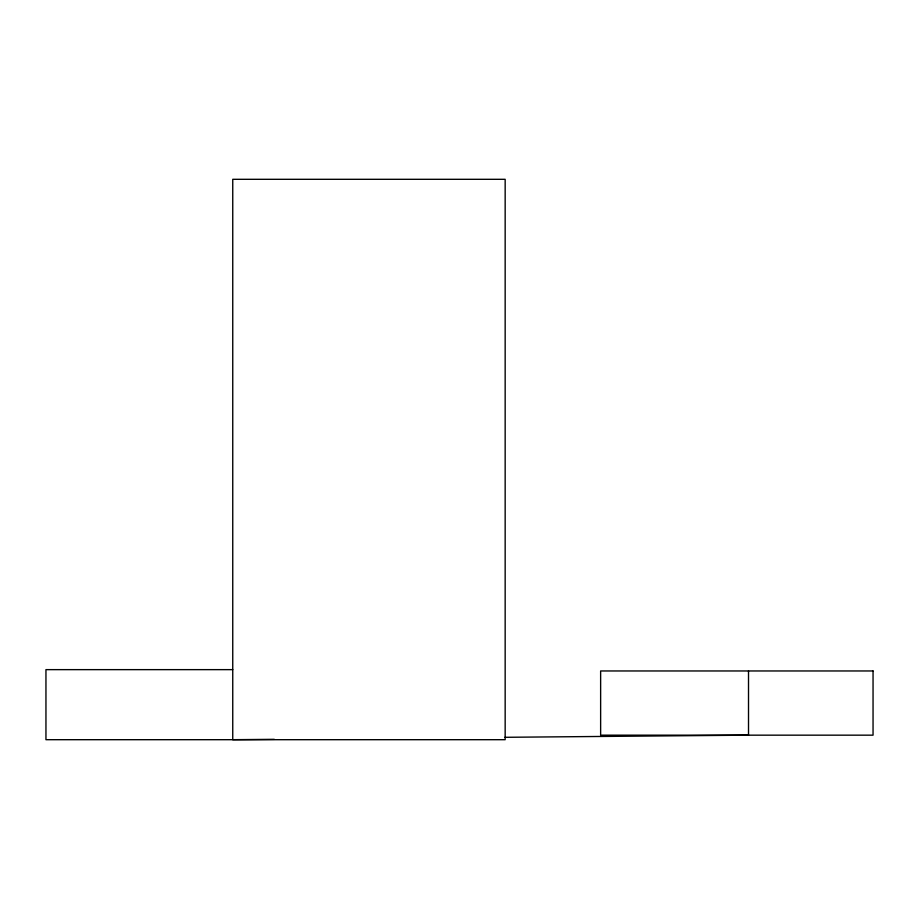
<?xml version="1.0" encoding="UTF-8"?>
<svg xmlns="http://www.w3.org/2000/svg" width="919" height="919" viewBox="0 0 919 919"><rect width="100%" height="100%" fill="white"/><g stroke="black" fill="none" stroke-linecap="round" stroke-linejoin="round"><path stroke-width="1.38" d="M274.299 739.336L232.748 739.692L232.748 179.308L505.163 179.308L505.163 739.692L45.95 739.692L45.95 669.641L232.748 669.641M504.956 737.302L748.514 735.166L748.514 670.962M873.05 670.962L600.635 670.962L600.635 735.166L873.05 735.166L873.05 670.962"/></g></svg>
